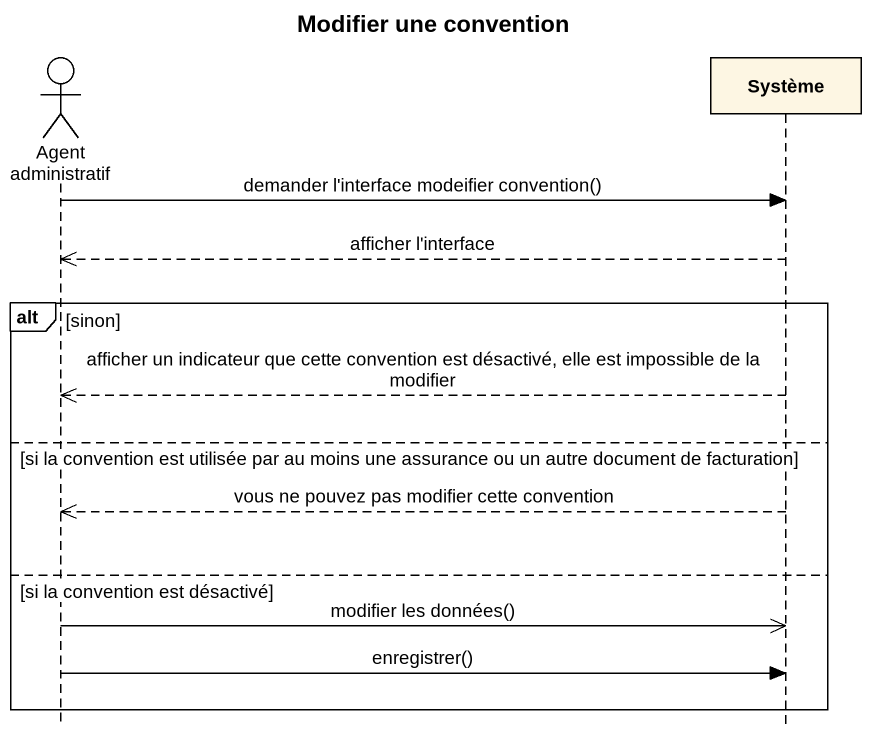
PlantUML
@startuml
title Modifier une convention
hide footbox
actor "Agent administratif" as Agent_administratif
participant Système

Agent_administratif -> Système : demander l'interface modeifier convention()
Système -->> Agent_administratif : afficher l'interface
alt sinon
  Système -->> Agent_administratif : afficher un indicateur que cette convention est désactivé, elle est impossible de la modifier
else si la convention est utilisée par au moins une assurance ou un autre document de facturation
  Système -->> Agent_administratif : vous ne pouvez pas modifier cette convention
else si la convention est désactivé
  Agent_administratif ->> Système : modifier les données()
  Agent_administratif -> Système : enregistrer()
end
@enduml
